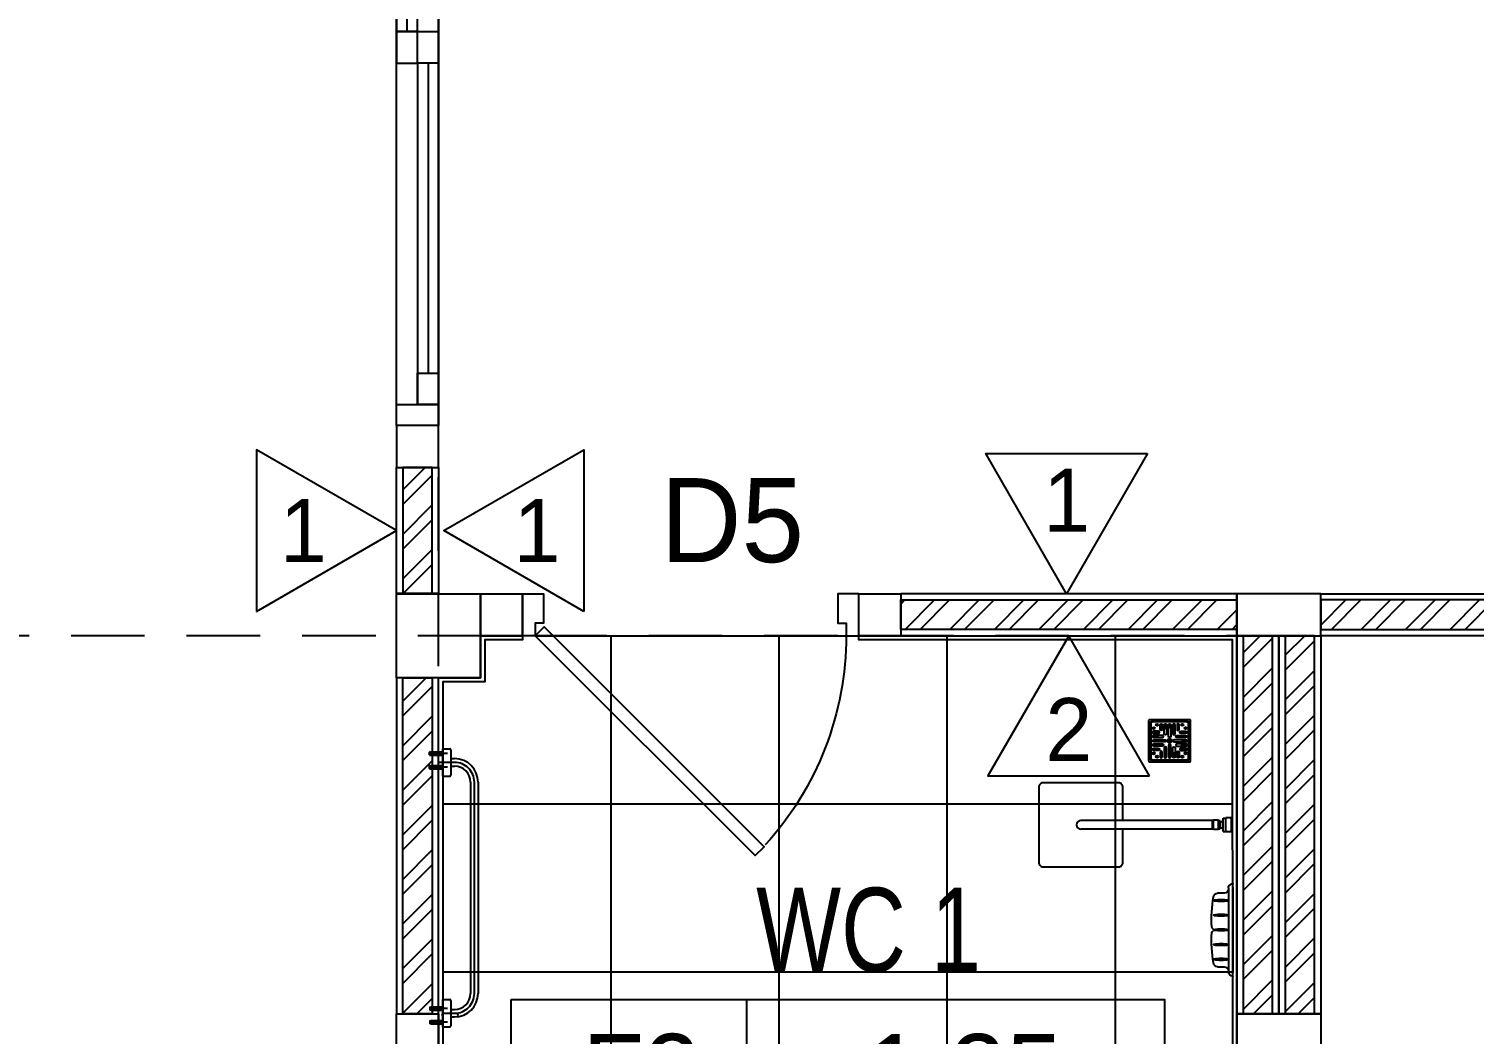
# Model space of a CAD drawing. Header units: inches. Extents: x -1366 to 1207, y -585 to 2554.
# Drawn here: x 520.63 to 524.069, y 2004.013 to 2006.404 of the extents above; entities that cross this region are included whole.
import ezdxf
from ezdxf.enums import TextEntityAlignment as Align

# ---------------------------------------------------------------- set-up
doc = ezdxf.new("R2010")
doc.units = ezdxf.units.IN
doc.header["$MEASUREMENT"] = 0
doc.header["$PDSIZE"] = 0.05
doc.linetypes.add('CENTER', pattern=[1.625, 1.25, -0.125, 0.125, -0.125])
doc.linetypes.add('HIDDEN', pattern=[0.375, 0.25, -0.125])
doc.layers.get('0').update_dxf_attribs({"linetype": 'CONTINUOUS'})
for name, color, linetype in [('A-Spec', 2, 'CONTINUOUS'), ('COLM', 3, 'CONTINUOUS'), ('DI', 254, 'CONTINUOUS'), ('DIM', 7, 'CONTINUOUS'), ('DIMS', 1, 'CONTINUOUS'), ('DOOR', 7, 'CONTINUOUS'), ('DOOR_SWNG', 1, 'CONTINUOUS'), ('Floor-2', 9, 'CONTINUOUS'), ('Floor-Hatch', 251, 'CONTINUOUS'), ('GRID', 5, 'HIDDEN'), ('SN - Sanitary', 144, 'CONTINUOUS'), ('WALL', 7, 'CONTINUOUS'), ('Wall-Tile', 4, 'CONTINUOUS'), ('WALL_HATC', 251, 'CONTINUOUS'), ('WC-DET1', 15, 'CONTINUOUS'), ('WC-OUT', 9, 'CONTINUOUS'), ('WC-OUTL', 7, 'CONTINUOUS'), ('WC-SERIAL', 4, 'CONTINUOUS'), ('wind', 7, 'CONTINUOUS')]:
    doc.layers.add(name, color=color, linetype=linetype)
doc.styles.add('ANGS', font='angsana.shx', dxfattribs={"width": 0.8})
doc.styles.add('CodiaUPC', font='CordiaUPC.ttf')
doc.styles.add('Cordia2', font='cordia2.shx', dxfattribs={"width": 0.8})
doc.styles.get("Standard").update_dxf_attribs({"font": 'CordiaUPC.ttf'})
doc.styles.add('STYLE3', font='upcdl.ttf')
pattern_1 = [(224.99694, (488.399225, 2015.47982), (0.05303018, -0.05303584), []), (224.99694, (488.36387, 2015.479825), (0.05303018, -0.05303584), [])]

# ---------------------------------------------------------------- blocks, each defined once
blk = doc.blocks.new('VRH_FUVHU-W002AS_100 x100')
at = {"layer": 'SN - Sanitary'}
for points in [[(-48, -50), (48, -50, 0.414214), (50, -48), (50, 48, 0.414214), (48, 50), (-48, 50, 0.414214), (-50, 48), (-50, -48, 0.414214)], [(-40, -47), (40, -47, 0.414214), (47, -40), (47, 40, 0.414214), (40, 47), (-40, 47, 0.414214), (-47, 40), (-47, -40, 0.414214)], [(-40, -45), (40, -45, 0.414214), (45, -40), (45, 40, 0.414214), (40, 45), (-40, 45, 0.414214), (-45, 40), (-45, -40, 0.414214)], [(-17.5, 27.2, -1), (-22.8, 27.2), (-22.8, 38, -1), (-17.5, 38)], [(-7.5, 17, -1), (-12.8, 17), (-12.8, 38, -1), (-7.5, 38)], [(2.6, 10.8, -1), (-2.6, 10.8), (-2.6, 38, -1), (2.6, 38)], [(7.5, 17, 1), (12.8, 17), (12.8, 38, 1), (7.5, 38)], [(17.5, 27.2, 1), (22.8, 27.2), (22.8, 38, 1), (17.5, 38)], [(-27.2, 17.5, 1), (-27.2, 22.8), (-38, 22.8, 1), (-38, 17.5)], [(-17, 7.5, 1), (-17, 12.8), (-38, 12.8, 1), (-38, 7.5)], [(-10.8, -2.6, 1), (-10.8, 2.6), (-38, 2.6, 1), (-38, -2.6)], [(10.8, -2.6, -1), (10.8, 2.6), (38, 2.6, -1), (38, -2.6)], [(17, 7.5, -1), (17, 12.8), (38, 12.8, -1), (38, 7.5)], [(27.2, 17.5, -1), (27.2, 22.8), (38, 22.8, -1), (38, 17.5)], [(-17, -7.5, -1), (-17, -12.8), (-38, -12.8, -1), (-38, -7.5)], [(-27.2, -17.5, -1), (-27.2, -22.8), (-38, -22.8, -1), (-38, -17.5)], [(-17.5, -27.2, 1), (-22.8, -27.2), (-22.8, -38, 1), (-17.5, -38)], [(-7.5, -17, 1), (-12.8, -17), (-12.8, -38, 1), (-7.5, -38)], [(2.6, -10.8, 1), (-2.6, -10.8), (-2.6, -38, 1), (2.6, -38)], [(7.5, -17, -1), (12.8, -17), (12.8, -38, -1), (7.5, -38)], [(17, -7.5, 1), (17, -12.8), (38, -12.8, 1), (38, -7.5)], [(17.5, -27.2, -1), (22.8, -27.2), (22.8, -38, -1), (17.5, -38)], [(27.2, -17.5, 1), (27.2, -22.8), (38, -22.8, 1), (38, -17.5)]]:
    blk.add_lwpolyline(points, format="xyb", close=True, dxfattribs=at)
for points in [[(-47, 40), (-45, 40)], [(-40, 47), (-40, 45)], [(40, 47), (40, 45)], [(47, 40), (45, 40)], [(2, 0), (-2, 0)], [(0, -2), (0, 2)], [(-47, -40), (-45, -40)], [(-40, -47), (-40, -45)], [(40, -47), (40, -45)], [(47, -40), (45, -40)]]:
    blk.add_lwpolyline(points, dxfattribs=at)
for centre, radius in [((-30, 38), 2.64), ((30, 38), 2.64), ((-38, 30), 2.64), ((0, 0), 5), ((0, 0), 4), ((38, 30), 2.64), ((-38, -30), 2.64), ((38, -30), 2.64), ((-30, -38), 2.64), ((30, -38), 2.64)]:
    blk.add_circle(centre, radius, dxfattribs=at)
for radius, start, end in [(40.6, 115.5199, 124.0973), (38.9, 116.7267, 125.8178), (38.9, 101.1602, 109.1988), (35.8, 102.1337, 110.9437), (40.6, 101.6879, 108.2626), (35.8, 85.7776, 94.2224), (38.9, 86.3226, 93.6774), (38.9, 70.8012, 78.8398), (35.8, 69.0563, 77.8663), (40.6, 71.7374, 78.3121), (40.6, 55.9027, 64.4801), (38.9, 54.1822, 63.2733), (40.6, 161.7374, 168.3121), (38.9, 176.3226, 183.6774), (38.9, 160.8012, 168.8398), (40.6, 145.9027, 154.4801), (35.8, 175.7776, 184.2224), (35.8, 159.0563, 167.8663), (38.9, 144.1822, 153.2733), (32.8, 175.3915, 184.6085), (32.8, 157.0415, 166.7399), (35.8, 140.4974, 150.7346), (30.8, 175.0942, 184.9058), (30.8, 155.4701, 165.8694), (32.8, 139.2775, 147.7606), (35.8, 119.2654, 129.5026), (32.8, 122.2394, 130.7225), (32.8, 103.2601, 112.9585), (30.8, 104.1306, 114.5299), (32.8, 85.3915, 94.6085), (30.8, 85.0942, 94.9058), (32.8, 67.0415, 76.7399), (30.8, 65.4701, 75.8694), (35.8, 50.4974, 60.7346), (32.8, 49.2775, 57.7606), (32.8, 32.2394, 40.7225), (35.8, 29.2654, 39.5026), (30.8, 14.1306, 24.5299), (32.8, 13.2601, 22.9585), (30.8, 355.0942, 4.9058), (38.9, 26.7267, 35.8178), (32.8, 355.3915, 4.6085), (35.8, 12.1337, 20.9437), (40.6, 25.5199, 34.0973), (35.8, 355.7776, 4.2224), (38.9, 11.1602, 19.1988), (40.6, 11.6879, 18.2626), (38.9, 356.3226, 3.6774), (40.6, 191.6879, 198.2626), (38.9, 191.1602, 199.1988), (40.6, 205.5199, 214.0973), (35.8, 192.1337, 200.9437), (38.9, 206.7267, 215.8178), (32.8, 193.2601, 202.9585), (35.8, 209.2654, 219.5026), (30.8, 194.1306, 204.5299), (32.8, 212.2394, 220.7225), (35.8, 230.4974, 240.7346), (38.9, 234.1822, 243.2733), (40.6, 235.9027, 244.4801), (32.8, 229.2775, 237.7606), (30.8, 245.4701, 255.8694), (32.8, 247.0415, 256.7399), (35.8, 249.0563, 257.8663), (30.8, 265.0942, 274.9058), (32.8, 265.3915, 274.6085), (30.8, 284.1306, 294.5299), (32.8, 283.2601, 292.9585), (35.8, 282.1337, 290.9437), (32.8, 302.2394, 310.7225), (35.8, 299.2654, 309.5026), (38.9, 296.7267, 305.8178), (40.6, 295.5199, 304.0973), (32.8, 319.2775, 327.7606), (35.8, 320.4974, 330.7346), (30.8, 335.4701, 345.8694), (32.8, 337.0415, 346.7399), (38.9, 324.1822, 333.2733), (35.8, 339.0563, 347.8663), (40.6, 325.9027, 334.4801), (38.9, 340.8012, 348.8398), (40.6, 341.7374, 348.3121), (38.9, 250.8012, 258.8398), (40.6, 251.7374, 258.3121), (35.8, 265.7776, 274.2224), (38.9, 266.3226, 273.6774), (38.9, 281.1602, 289.1988), (40.6, 281.6879, 288.2626)]:
    blk.add_arc((0, 0), radius, start, end, dxfattribs=at)
blk = doc.blocks.new('A$Cf44c07b2')
at = {"layer": 'WC-OUT'}
for p, q in [((0.0794, 0.1169), (0.5821, 0.1169)), ((0.0794, 0.0989), (0.5821, 0.0989)), ((0, 0.0329), (0, 0.0496)), ((0.0022, 0.0519), (0.0234, 0.0519)), ((0.0234, 0.0519), (0.0234, 0.0608)), ((0.0234, 0.0519), (0.0627, 0.0519)), ((0.0413, 0.0519), (0.0413, 0.0612)), ((0.065, 0.0329), (0.065, 0.0496)), ((0.5967, 0.0329), (0.5967, 0.0496)), ((0.5989, 0.0519), (0.6594, 0.0519)), ((0.6202, 0.0519), (0.6202, 0.0608)), ((0.6381, 0.0519), (0.6381, 0.0608)), ((0.6617, 0.0329), (0.6617, 0.0496)), ((0.065, 0.0329), (0, 0.0329)), ((0.6617, 0.0329), (0.5967, 0.0329))]:
    blk.add_line(p, q, dxfattribs=at)
at = {"layer": 'WC-OUT', "color": 251, "linetype": 'CENTER'}
for p, q in [((0.5821, 0.1079), (0.0794, 0.1079)), ((0.0112, 0.0437), (0.0112, 0)), ((0.0324, 0.0608), (0.0324, 0.0252)), ((0.0437, 0.0437), (0.0437, 0)), ((0.6179, 0.0442), (0.6179, 0.0005)), ((0.6292, 0.0519), (0.6292, 0.0608)), ((0.6292, 0.0306), (0.6292, 0.0503)), ((0.6503, 0.0442), (0.6503, 0.0005)), ((0.0072, 0.0222), (0.0079, 0.0202)), ((0.0073, 0.0224), (0.0086, 0.0224)), ((0.0074, 0.0224), (0.0074, 0.0329)), ((0.0074, 0.0045), (0.0074, 0.0215)), ((0.0077, 0.0045), (0.0074, 0.0045)), ((0.0075, 0.0018), (0.0079, 0.0046)), ((0.0077, 0.0045), (0.0076, 0.0045)), ((0.0085, 0.0045), (0.0077, 0.0045)), ((0.0087, 0.0222), (0.0079, 0.0202)), ((0.0143, 0.0011), (0.0081, 0.0011)), ((0.0139, 0.0045), (0.0085, 0.0045)), ((0.0098, 0.0045), (0.0088, 0.0025)), ((0.0131, 0.0017), (0.0093, 0.0017)), ((0.0111, 0.0045), (0.0111, 0.0174)), ((0.0114, 0.0174), (0.0111, 0.0174)), ((0.0114, 0.0045), (0.0114, 0.0174)), ((0.0126, 0.0045), (0.0136, 0.0025)), ((0.0137, 0.0222), (0.0145, 0.0202)), ((0.0152, 0.0224), (0.0139, 0.0224)), ((0.0147, 0.0045), (0.0139, 0.0045)), ((0.0153, 0.0222), (0.0145, 0.0202)), ((0.0149, 0.0018), (0.0145, 0.0046)), ((0.015, 0.0045), (0.0147, 0.0045)), ((0.0149, 0.0045), (0.0147, 0.0045)), ((0.015, 0.0224), (0.015, 0.0329)), ((0.015, 0.0045), (0.015, 0.0214)), ((0.0396, 0.0222), (0.0404, 0.0202)), ((0.0397, 0.0224), (0.0411, 0.0224)), ((0.0399, 0.0224), (0.0399, 0.0329)), ((0.0399, 0.0045), (0.0399, 0.0215)), ((0.0402, 0.0045), (0.0399, 0.0045)), ((0.04, 0.0018), (0.0404, 0.0046)), ((0.0402, 0.0045), (0.04, 0.0045)), ((0.0409, 0.0045), (0.0402, 0.0045)), ((0.0412, 0.0222), (0.0404, 0.0202)), ((0.0468, 0.0011), (0.0405, 0.0011)), ((0.0464, 0.0045), (0.0409, 0.0045)), ((0.0423, 0.0045), (0.0413, 0.0025)), ((0.0456, 0.0017), (0.0418, 0.0017)), ((0.0435, 0.0045), (0.0435, 0.0174)), ((0.0438, 0.0174), (0.0435, 0.0174)), ((0.0438, 0.0045), (0.0438, 0.0174)), ((0.0451, 0.0045), (0.0461, 0.0025)), ((0.0462, 0.0222), (0.047, 0.0202)), ((0.0476, 0.0224), (0.0463, 0.0224)), ((0.0471, 0.0045), (0.0464, 0.0045)), ((0.0478, 0.0222), (0.047, 0.0202)), ((0.0473, 0.0018), (0.047, 0.0046)), ((0.0474, 0.0045), (0.0471, 0.0045)), ((0.0473, 0.0045), (0.0471, 0.0045)), ((0.0474, 0.0224), (0.0474, 0.0329)), ((0.0474, 0.0045), (0.0474, 0.0214)), ((0.6138, 0.0227), (0.6146, 0.0207)), ((0.6139, 0.0229), (0.6153, 0.0229)), ((0.6141, 0.0229), (0.6141, 0.0334)), ((0.6141, 0.005), (0.6141, 0.0219)), ((0.6141, 0.005), (0.6144, 0.005)), ((0.6142, 0.0023), (0.6146, 0.0051)), ((0.6142, 0.005), (0.6144, 0.005)), ((0.6144, 0.005), (0.6152, 0.005)), ((0.6154, 0.0227), (0.6146, 0.0207)), ((0.6148, 0.0016), (0.621, 0.0016)), ((0.6152, 0.005), (0.6206, 0.005)), ((0.6165, 0.005), (0.6155, 0.003)), ((0.616, 0.0022), (0.6198, 0.0022)), ((0.6178, 0.005), (0.6178, 0.0179)), ((0.6178, 0.0179), (0.618, 0.0179)), ((0.618, 0.005), (0.618, 0.0179)), ((0.6193, 0.005), (0.6203, 0.003)), ((0.6204, 0.0227), (0.6212, 0.0207)), ((0.6218, 0.0229), (0.6205, 0.0229)), ((0.6206, 0.005), (0.6214, 0.005)), ((0.622, 0.0227), (0.6212, 0.0207)), ((0.6216, 0.0023), (0.6212, 0.0051)), ((0.6214, 0.005), (0.6217, 0.005)), ((0.6214, 0.005), (0.6216, 0.005)), ((0.6217, 0.0229), (0.6217, 0.0334)), ((0.6217, 0.005), (0.6217, 0.022)), ((0.6463, 0.0227), (0.647, 0.0207)), ((0.6464, 0.0229), (0.6477, 0.0229)), ((0.6466, 0.0229), (0.6466, 0.0334)), ((0.6466, 0.005), (0.6466, 0.0219)), ((0.6466, 0.005), (0.6469, 0.005)), ((0.6467, 0.0023), (0.6471, 0.0051)), ((0.6467, 0.005), (0.6469, 0.005)), ((0.6469, 0.005), (0.6476, 0.005)), ((0.6478, 0.0227), (0.647, 0.0207)), ((0.6472, 0.0016), (0.6535, 0.0016)), ((0.6476, 0.005), (0.6531, 0.005)), ((0.6489, 0.005), (0.648, 0.003)), ((0.6485, 0.0022), (0.6522, 0.0022)), ((0.6502, 0.005), (0.6502, 0.0179)), ((0.6502, 0.0179), (0.6505, 0.0179)), ((0.6505, 0.005), (0.6505, 0.0179)), ((0.6517, 0.005), (0.6527, 0.003)), ((0.6528, 0.0227), (0.6536, 0.0207)), ((0.6543, 0.0229), (0.653, 0.0229)), ((0.6531, 0.005), (0.6538, 0.005)), ((0.6544, 0.0227), (0.6536, 0.0207)), ((0.654, 0.0023), (0.6536, 0.0051)), ((0.6538, 0.005), (0.6541, 0.005)), ((0.6538, 0.005), (0.654, 0.005)), ((0.6541, 0.0229), (0.6541, 0.0334)), ((0.6541, 0.005), (0.6541, 0.022))]:
    blk.add_line(p, q, dxfattribs=at)
for centre in [(0.0112, 0.0202), (0.0437, 0.0202), (0.6179, 0.0207), (0.6503, 0.0207)]:
    blk.add_circle(centre, 0.00118, dxfattribs=at)
at = {"layer": 'WC-OUT'}
for centre, radius, start, end in [((0.0794, 0.0608), 0.056, 90, 180), ((0.5821, 0.0608), 0.056, 0, 90), ((0.0794, 0.0608), 0.0381, 90, 180), ((0.5821, 0.0608), 0.0381, 0, 90), ((0.0022, 0.0496), 0.00224, 90, 180), ((0.0627, 0.0496), 0.00224, 0, 90), ((0.5989, 0.0496), 0.00224, 90, 180), ((0.6594, 0.0496), 0.00224, 0, 90)]:
    blk.add_arc(centre, radius, start, end, dxfattribs=at)
at = {"layer": 'WC-OUT', "color": 251, "linetype": 'CENTER'}
for centre, radius, start, end in [((0.0794, 0.0608), 0.0471, 90, 180), ((0.5821, 0.0608), 0.0471, 0, 90), ((0.0073, 0.0223), 0.00014, 90, 201.1557), ((0.0081, 0.0017), 0.00056, 172.2348, 270), ((0.0081, 0.0042), 0.000472, 36.4635, 143.5365), ((0.0086, 0.0223), 0.00014, 338.8443, 90), ((0.0093, 0.0022), 0.00056, 153.4349, 270), ((0.0131, 0.0022), 0.00056, 270, 26.5651), ((0.0139, 0.0223), 0.00014, 90, 201.1557), ((0.0143, 0.0042), 0.000472, 36.4635, 143.5365), ((0.0143, 0.0017), 0.00056, 270, 7.7652), ((0.0152, 0.0223), 0.00014, 338.8443, 90), ((0.0397, 0.0223), 0.00014, 90, 201.1557), ((0.0405, 0.0017), 0.00056, 172.2348, 270), ((0.0406, 0.0042), 0.000472, 36.4635, 143.5365), ((0.0411, 0.0223), 0.00014, 338.8443, 90), ((0.0418, 0.0022), 0.00056, 153.4349, 270), ((0.0456, 0.0022), 0.00056, 270, 26.5651), ((0.0463, 0.0223), 0.00014, 90, 201.1557), ((0.0468, 0.0042), 0.000472, 36.4635, 143.5365), ((0.0468, 0.0017), 0.00056, 270, 7.7652), ((0.0476, 0.0223), 0.00014, 338.8443, 90), ((0.6139, 0.0228), 0.00014, 90, 201.1557), ((0.6148, 0.0022), 0.00056, 172.2348, 270), ((0.6148, 0.0047), 0.000472, 36.4635, 143.5365), ((0.6153, 0.0228), 0.00014, 338.8443, 90), ((0.616, 0.0027), 0.00056, 153.4349, 270), ((0.6198, 0.0027), 0.00056, 270, 26.5651), ((0.6205, 0.0228), 0.00014, 90, 201.1557), ((0.621, 0.0047), 0.000472, 36.4635, 143.5365), ((0.621, 0.0022), 0.00056, 270, 7.7652), ((0.6218, 0.0228), 0.00014, 338.8443, 90), ((0.6464, 0.0228), 0.00014, 90, 201.1557), ((0.6472, 0.0022), 0.00056, 172.2348, 270), ((0.6473, 0.0047), 0.000472, 36.4635, 143.5365), ((0.6477, 0.0228), 0.00014, 338.8443, 90), ((0.6485, 0.0027), 0.00056, 153.4349, 270), ((0.6522, 0.0027), 0.00056, 270, 26.5651), ((0.653, 0.0228), 0.00014, 90, 201.1557), ((0.6534, 0.0047), 0.000472, 36.4635, 143.5365), ((0.6535, 0.0022), 0.00056, 270, 7.7652), ((0.6543, 0.0228), 0.00014, 338.8443, 90)]:
    blk.add_arc(centre, radius, start, end, dxfattribs=at)
blk.add_point((0.6292, 0.0503), dxfattribs=at)
at = {"layer": 'WC-OUT'}
blk.add_point((0.6292, 0.0328), dxfattribs=at)
blk = doc.blocks.new('ct0150p')
at = {"layer": 'WC-OUT', "color": 251, "linetype": 'CENTER'}
blk.add_point((0.6005, 0.0357), dxfattribs=at)
at = {"layer": 'WC-OUT'}
blk.add_point((0.6005, -0.0012), dxfattribs=at)
blk.add_blockref('A$Cf44c07b2', (-0.0323, -0.0329))
blk = doc.blocks.new('C805P')
at = {"layer": 'DIMS', "linetype": 'ByBlock'}
for p in [(-0.11, 0), (0.11, 0), (0.11, 0)]:
    blk.add_point(p, dxfattribs=at)
at = {"layer": 'WC-DET1'}
blk.add_line((0.0975, -0.01), (-0.0975, -0.01), dxfattribs=at)
for centre, radius, start, end in [((0.0349, -0.0275), 0.1074, 171.1982, 188.8018), ((-0.07, -0.0113), 0.00125, 8.8018, 171.1982), ((-0.1749, -0.0275), 0.1074, 351.1982, 8.8018), ((0.0699, -0.0275), 0.1074, 171.1982, 188.8018), ((-0.035, -0.0113), 0.00125, 8.8018, 171.1982), ((-0.1399, -0.0275), 0.1074, 351.1982, 8.8018), ((0.1049, -0.0275), 0.1074, 171.1982, 188.8018), ((0, -0.0113), 0.00125, 8.8018, 171.1982), ((-0.1049, -0.0275), 0.1074, 351.1982, 8.8018), ((0.1399, -0.0275), 0.1074, 171.1982, 188.8018), ((0.035, -0.0113), 0.00125, 8.8018, 171.1982), ((-0.0699, -0.0275), 0.1074, 351.1982, 8.8018), ((0.1749, -0.0275), 0.1074, 171.1982, 188.8018), ((0.07, -0.0113), 0.00125, 8.8018, 171.1982), ((-0.0349, -0.0275), 0.1074, 351.1982, 8.8018), ((-0.07, -0.0437), 0.00125, 188.8018, 351.1982), ((-0.035, -0.0437), 0.00125, 188.8018, 351.1982), ((0, -0.0437), 0.00125, 188.8018, 351.1982), ((0.035, -0.0437), 0.00125, 188.8018, 351.1982), ((0.07, -0.0437), 0.00125, 188.8018, 351.1982)]:
    blk.add_arc(centre, radius, start, end, dxfattribs=at)
at = {"layer": 'WC-OUTL'}
for p, q in [((-0.11, 0), (-0.1025, 0)), ((0.1025, 0), (-0.1025, 0)), ((0.1025, 0), (0.11, 0)), ((-0.0975, -0.01), (-0.1, -0.01)), ((-0.0875, -0.036), (-0.0875, -0.02)), ((0.0875, -0.02), (0.0875, -0.036)), ((0.1, -0.01), (0.0975, -0.01))]:
    blk.add_line(p, q, dxfattribs=at)
for centre, radius, start, end in [((-0.1, 0), 0.01, 180, 270), ((0.1, 0), 0.01, 270, 0), ((-0.0975, -0.02), 0.01, 0, 90), ((0.0975, -0.02), 0.01, 90, 180), ((-0.0775, -0.036), 0.01, 180, 264.1326), ((-0.0233, 0.3009), 0.3512, 260.9568, 272.6453), ((-0.0071, -0.045), 0.005, 269.4695, 340.3964), ((0, -0.0475), 0.0025, 19.6036, 160.3964), ((0.0071, -0.045), 0.005, 199.6036, 270.5305), ((0.0233, 0.3009), 0.3512, 267.3547, 279.0432), ((0.0775, -0.036), 0.01, 275.8674, 0)]:
    blk.add_arc(centre, radius, start, end, dxfattribs=at)
at = {"layer": 'WC-SERIAL', "flags": 3}
blk.add_attdef('SERIAL', text='', height=0.0121, dxfattribs=at).set_placement((0.0038, -0.0654), align=Align.TOP_CENTER)
blk = doc.blocks.new('CT002P')
at = {"layer": 'WC-DET1'}
for p, q in [((-0.0159, 0), (-0.0159, -0.0025)), ((0.0159, 0), (-0.0159, 0)), ((0.0159, 0), (0.0159, -0.0025)), ((-0.0169, -0.0025), (-0.0169, -0.0164)), ((-0.0161, -0.0025), (-0.0169, -0.0025)), ((0.0169, -0.0164), (-0.0169, -0.0164)), ((0.0169, -0.0025), (-0.0161, -0.0025)), ((-0.0159, -0.0223), (-0.0159, -0.0164)), ((0.0159, -0.0223), (-0.0159, -0.0223)), ((0.0114, -0.0339), (-0.0114, -0.0339)), ((-0.0114, -0.0339), (-0.0114, -0.0453)), ((-0.0099, -0.0299), (-0.0099, -0.0339)), ((-0.0099, -0.0299), (0.0099, -0.0299)), ((-0.0074, -0.0276), (-0.0074, -0.0289)), ((0.0074, -0.0276), (0.0074, -0.0289)), ((0.0099, -0.0339), (0.0099, -0.0299)), ((0.0114, -0.0339), (0.0114, -0.0453)), ((0.0159, -0.0223), (0.0159, -0.0164)), ((0.0169, -0.0025), (0.0169, -0.0164)), ((-0.0114, -0.0453), (-0.0109, -0.0458)), ((-0.0114, -0.0453), (-0.0109, -0.0458)), ((0.0114, -0.0453), (-0.0114, -0.0453)), ((0.0109, -0.0458), (-0.0109, -0.0458)), ((-0.0102, -0.0458), (-0.0102, -0.3612)), ((-0.0102, -0.0478), (-0.0092, -0.0468)), ((0.0102, -0.0478), (-0.0102, -0.0478)), ((-0.0102, -0.0488), (0.0102, -0.0488)), ((-0.0092, -0.0468), (-0.0092, -0.0458)), ((0.0092, -0.0468), (-0.0092, -0.0468)), ((0.0092, -0.0468), (0.0092, -0.0458)), ((0.0102, -0.0478), (0.0092, -0.0468)), ((0.0102, -0.0458), (0.0102, -0.3612)), ((0.0114, -0.0453), (0.0109, -0.0458)), ((0.0114, -0.0453), (0.0109, -0.0458))]:
    blk.add_line(p, q, dxfattribs=at)
blk.add_lwpolyline([(-0.0102, -0.2612), (-0.09, -0.2612, 0.414214), (-0.1, -0.2712), (-0.1, -0.4512, 0.414214), (-0.09, -0.4612), (0.09, -0.4612, 0.414214), (0.1, -0.4512), (0.1, -0.2712, 0.414214), (0.09, -0.2612), (0.0102, -0.2612)], format="xyb", dxfattribs=at)
for centre, radius, start, end in [((0, -0.0161), 0.0129, 209.0833, 230.7035), ((-0.0084, -0.0289), 0.000992, 270, 0), ((-0.0094, -0.0276), 0.00198, 0, 50.7035), ((0.0094, -0.0276), 0.00199, 129.2965, 180), ((0.0084, -0.0289), 0.000992, 180, 270), ((0, -0.0161), 0.0129, 309.2965, 330.9167), ((0, -0.3612), 0.0102, 180, 0)]:
    blk.add_arc(centre, radius, start, end, dxfattribs=at)
blk = doc.blocks.new('dr080sl3')
at = {"layer": 'DOOR'}
for points in [[(-0.37, 0.05), (0.1533, 0.5733), (0.1745, 0.552), (-0.3488, 0.0288)], [(-0.4, 0.05), (-0.4, -0.05), (-0.35, -0.05), (-0.35, 0.02), (-0.37, 0.02), (-0.37, 0.05)], [(0.4, 0.05), (0.4, -0.05), (0.35, -0.05), (0.35, 0.02), (0.37, 0.02), (0.37, 0.05)]]:
    blk.add_lwpolyline(points, close=True, dxfattribs=at)
at = {"layer": 'DOOR_SWNG'}
blk.add_arc((-0.37, 0.05), 0.74, 0, 42.2737, dxfattribs=at)
blk = doc.blocks.new('room1')
at = {"layer": 'A-Spec', "linetype": 'Continuous'}
for p, q in [((-0.6328, 0), (-0.6328, -0.9)), ((-1.3874, -0.45), (0.7071, -0.45))]:
    blk.add_line(p, q, dxfattribs=at)
blk.add_lwpolyline([(-1.3874, 0), (0.7071, 0), (0.7071, -0.9), (-1.3874, -0.9)], close=True, dxfattribs=at)
at = {"layer": 'A-Spec', "color": 3, "style": 'CodiaUPC'}
for tag, p in [('101', (-1.22, -0.2463)), ("SHV'", (0.6213, -0.2463))]:
    blk.add_attdef(tag, text='', height=0.2, dxfattribs=at).set_placement(p, align=Align.MIDDLE_CENTER)
at = {"layer": 'A-Spec', "color": 3, "style": 'Cordia2'}
for tag, p in [('F0', (-1.4025, -0.675)), ('%%P0.00', (-0.5983, -0.675)), ('+0.00', (0.7206, -0.675)), ('C0', (1.2303, -0.6807))]:
    blk.add_attdef(tag, text='', height=0.18, dxfattribs=at).set_placement(p, align=Align.MIDDLE)
blk = doc.blocks.new('WA')
at = {"layer": 'A-Spec', "color": 9}
blk.add_lwpolyline([(0.2309, -0.4), (0, 0), (-0.2309, -0.4)], close=True, dxfattribs=at)
at = {"layer": 'A-Spec', "color": 2, "style": 'Cordia2'}
blk.add_attdef('00', text='', height=0.18, dxfattribs=at).set_placement((0, -0.2667), align=Align.MIDDLE)

msp = doc.modelspace()

# ---------------------------------------------------------------- hatches: boundary and pattern name
at = {"layer": 'WALL_HATC'}
h = msp.add_hatch(dxfattribs=at)
h.set_pattern_fill('ANSI32', color=256, scale=0.2, angle=359.9969, style=0)
h.set_pattern_definition([(224.99694, (486.29923, 2015.97982), (0.05303018, -0.05303584), []), (224.99694, (486.26387, 2015.979825), (0.05303018, -0.05303584), [])])
h.paths.add_polyline_path([(521.5898, 2005.0607), (521.5898, 2005.3606), (521.5198, 2005.3606), (521.5198, 2005.0607)])
h = msp.add_hatch(dxfattribs=at)
h.set_pattern_fill('ANSI32', color=256, scale=0.2, angle=0.0031, style=0)
h.set_pattern_definition([(224.99694, (507.320875, 2021.471525), (0.05303018, -0.05303584), []), (224.99694, (507.28552, 2021.47153), (0.05303018, -0.05303584), [])])
h.paths.add_polyline_path([(522.7048, 2005.0456), (523.5047, 2005.0456), (523.5047, 2004.9756), (522.7048, 2004.9756)])
h = msp.add_hatch(dxfattribs=at)
h.set_pattern_fill('ANSI32', color=256, scale=0.2, angle=179.9969, style=0)
h.set_pattern_definition([(224.99694, (506.920875, 2021.471525), (0.05303018, -0.05303584), []), (224.99694, (506.88552, 2021.47153), (0.05303018, -0.05303584), [])])
h.paths.add_polyline_path([(526.0048, 2005.0456), (523.7048, 2005.0456), (523.7048, 2004.9756), (526.0048, 2004.9756)])
h = msp.add_hatch(dxfattribs=at)
h.set_pattern_fill('ANSI32', color=256, scale=0.2, angle=359.9969, style=0)
h.set_pattern_definition(pattern_1)
h.paths.add_polyline_path([(523.5898, 2004.0606), (523.5898, 2004.9606), (523.5198, 2004.9606), (523.5198, 2004.0606)])
h = msp.add_hatch(dxfattribs=at)
h.set_pattern_fill('ANSI32', color=256, scale=0.2, angle=359.9969, style=0)
h.set_pattern_definition(pattern_1)
h.paths.add_polyline_path([(523.6898, 2004.0606), (523.6898, 2004.9606), (523.6198, 2004.9606), (523.6198, 2004.0606)])
h = msp.add_hatch(dxfattribs=at)
h.set_pattern_fill('ANSI32', color=256, scale=0.2, angle=359.9969, style=0)
h.set_pattern_definition([(224.99694, (487.999225, 2015.47982), (0.05303018, -0.05303584), []), (224.99694, (487.96387, 2015.479825), (0.05303018, -0.05303584), [])])
h.paths.add_polyline_path([(521.5198, 2004.0605), (521.5198, 2004.8606), (521.5898, 2004.8606), (521.5898, 2004.0605)])

# ---------------------------------------------------------------- linework, layer by layer
at = {"layer": 'COLM'}
msp.add_lwpolyline([(521.7048, 2005.0606), (521.7048, 2004.8606), (521.5048, 2004.8606), (521.5048, 2005.0606)], close=True, dxfattribs=at)
at = {"layer": 'Floor-2'}
msp.add_line((521.8348, 2004.9606), (522.5748, 2004.9606), dxfattribs=at)
at = {"layer": 'Floor-Hatch'}
for p, q in [((522.0148, 2004.9606), (522.0148, 2002.1706)), ((522.4148, 2004.9606), (522.4148, 2002.1706)), ((522.8148, 2004.9606), (522.8148, 2002.1706)), ((523.2148, 2004.9606), (523.2148, 2002.1706)), ((521.6148, 2004.5606), (523.4948, 2004.5606)), ((521.6148, 2004.1606), (523.4948, 2004.1606))]:
    msp.add_line(p, q, dxfattribs=at)
at = {"layer": 'GRID', "ltscale": 0.7}
for p, q in [((521.6048, 1998.5628), (521.6048, 2020.1117)), ((534.38, 2004.9606), (515.006, 2004.9606))]:
    msp.add_line(p, q, dxfattribs=at)
at = {"layer": 'WALL'}
for points in [[(521.5048, 2005.3606), (521.6048, 2005.3606), (521.6048, 2005.4606), (521.5048, 2005.4606)], [(521.5048, 2005.0607), (521.5048, 2005.3606), (521.6048, 2005.3606), (521.6048, 2005.0607)], [(521.8048, 2005.0606), (521.8048, 2004.9606), (521.7048, 2004.9606), (521.7048, 2005.0606)], [(522.7048, 2005.0606), (522.7048, 2004.9606), (522.6048, 2004.9606), (522.6048, 2005.0606)], [(523.5047, 2005.0606), (522.7048, 2005.0606), (522.7048, 2004.9606), (523.5047, 2004.9606)], [(523.5047, 2005.0606), (523.5047, 2004.9606), (523.7048, 2004.9606), (523.7048, 2005.0606)], [(523.7048, 2005.0606), (526.0048, 2005.0606), (526.0048, 2004.9606), (523.7048, 2004.9606)], [(523.5048, 2004.0606), (523.5048, 2004.9606), (523.6048, 2004.9606), (523.6048, 2004.0606)], [(523.6048, 2004.0606), (523.6048, 2004.9606), (523.7048, 2004.9606), (523.7048, 2004.0606)], [(521.6048, 2004.0605), (521.6048, 2004.8606), (521.5048, 2004.8606), (521.5048, 2004.0605)], [(521.6048, 2003.9605), (521.5048, 2003.9605), (521.5048, 2004.0605), (521.6048, 2004.0605)], [(523.5047, 2003.9606), (523.5047, 2004.0606), (523.7048, 2004.0606), (523.7048, 2003.9606)]]:
    msp.add_lwpolyline(points, close=True, dxfattribs=at)
at = {"layer": 'Wall-Tile'}
for points in [[(521.8048, 2004.9606), (521.8048, 2004.9506), (521.7148, 2004.9506), (521.7148, 2004.8506), (521.6148, 2004.8506), (521.6148, 2002.1706), (521.6048, 2002.1706), (521.6048, 2004.8606), (521.7048, 2004.8606), (521.7048, 2004.9606), (521.8048, 2004.9606)], [(522.5048, 2002.1606), (522.5048, 2002.1706), (523.5948, 2002.1706), (523.5948, 2003.9506), (523.4948, 2003.9506), (523.4947, 2004.9506), (522.6048, 2004.9506), (522.6048, 2004.9606), (523.5047, 2004.9606), (523.5048, 2003.9606), (523.6048, 2003.9606), (523.6048, 2002.1606), (522.5048, 2002.1606)]]:
    msp.add_lwpolyline(points, dxfattribs=at)
at = {"layer": 'WALL_HATC'}
for points in [[(521.5898, 2005.0607), (521.5898, 2005.3606), (521.5198, 2005.3606), (521.5198, 2005.0607)], [(523.5898, 2004.0606), (523.5898, 2004.9606), (523.5198, 2004.9606), (523.5198, 2004.0606)], [(523.6898, 2004.0606), (523.6898, 2004.9606), (523.6198, 2004.9606), (523.6198, 2004.0606)], [(521.5198, 2004.0605), (521.5198, 2004.8606), (521.5898, 2004.8606), (521.5898, 2004.0605)]]:
    msp.add_lwpolyline(points, close=True, dxfattribs=at)
for points in [[(522.7048, 2005.0456), (523.5047, 2005.0456), (523.5047, 2004.9756), (522.7048, 2004.9756), (522.7048, 2005.0456)], [(526.0048, 2005.0456), (523.7048, 2005.0456), (523.7048, 2004.9756), (526.0048, 2004.9756), (526.0048, 2005.0456)]]:
    msp.add_lwpolyline(points, dxfattribs=at)
at = {"layer": 'wind'}
for p, q in [((521.5298, 2006.3981), (521.5298, 2007.1356)), ((521.5798, 2006.3231), (521.5798, 2005.5856))]:
    msp.add_line(p, q, dxfattribs=at)
at = {"layer": 'wind', "color": 8}
for points in [[(521.5048, 2005.4606), (521.5048, 2008.9606), (521.6048, 2008.9606), (521.6048, 2005.4606)], [(521.5548, 2006.3981), (521.5548, 2007.1356), (521.5048, 2007.1356), (521.5048, 2006.3981)], [(521.6048, 2005.5106), (521.6048, 2006.3231), (521.5548, 2006.3231), (521.5548, 2005.5106)]]:
    msp.add_lwpolyline(points, close=True, dxfattribs=at)
at = {"layer": 'wind'}
for points in [[(521.5548, 2006.3231), (521.5548, 2006.3981), (521.5048, 2006.3981), (521.5048, 2006.3231)], [(521.5548, 2006.3231), (521.5548, 2006.3981), (521.6048, 2006.3981), (521.6048, 2006.3231)], [(521.5548, 2005.5106), (521.5548, 2005.5856), (521.6048, 2005.5856), (521.6048, 2005.5106)], [(521.5048, 2005.4606), (521.5048, 2005.5106), (521.6048, 2005.5106), (521.6048, 2005.4606)]]:
    msp.add_lwpolyline(points, close=True, dxfattribs=at)

# ---------------------------------------------------------------- block references
at = {"xscale": -1, "rotation": 180}
msp.add_blockref('dr080sl3', (522.2048, 2005.0106), dxfattribs=at)
at = {"layer": 'A-Spec', "linetype": 'Continuous'}
ref = msp.add_blockref('WA', (521.5048, 2005.2106), dxfattribs=dict(at, xscale=0.8333333333330302, yscale=0.8333333333330302, zscale=0.8333333333330302, rotation=270))
ref.add_attrib('00', '1', dxfattribs={"color": 2, "height": 0.15, "style": 'Cordia2'}).set_placement((521.2825, 2005.2106), align=Align.MIDDLE)
ref = msp.add_blockref('WA', (521.6169, 2005.2106), dxfattribs=dict(at, xscale=-0.8333333333330302, yscale=0.8333333333330302, zscale=0.8333333333333331, rotation=90))
ref.add_attrib('00', '1', dxfattribs={"color": 2, "height": 0.15, "style": 'Cordia2'}).set_placement((521.8391, 2005.2106), align=Align.MIDDLE)
ref = msp.add_blockref('WA', (523.0995, 2005.0606), dxfattribs=dict(at, xscale=-0.8333333333330302, yscale=0.8333333333330302, zscale=0.8333333333333331, rotation=180))
ref.add_attrib('00', '1', dxfattribs={"color": 2, "height": 0.15, "style": 'Cordia2'}).set_placement((523.0995, 2005.2829), align=Align.MIDDLE)
at = {"layer": 'A-Spec', "linetype": 'Continuous', "xscale": 0.8333333333330302, "yscale": 0.8333333333330302, "zscale": 0.8333333333330302}
msp.add_blockref('WA', (523.1048, 2004.9606), dxfattribs=at).add_auto_attribs({'00': '2'})
at = {"layer": 'A-Spec', "linetype": 'Continuous'}
ref = msp.add_blockref('room1', (522.8073, 2004.0948), dxfattribs=dict(at, xscale=0.7425000000000637, yscale=0.7425000000000637, zscale=0.7425000000000637))
ref.add_attrib('F0', 'F2', dxfattribs={"color": 3, "height": 0.18, "style": 'Cordia2'}).set_placement((522.0871, 2003.9245), align=Align.MIDDLE)
ref.add_attrib('%%P0.00', '+1.25', dxfattribs={"color": 3, "height": 0.18, "style": 'Cordia2'}).set_placement((522.7845, 2003.9229), align=Align.MIDDLE)
ref.add_attrib("SHV'", 'WC 1', dxfattribs={"color": 3, "height": 0.2, "style": 'ANGS', "width": 0.8}).set_placement((522.6281, 2004.2609), align=Align.MIDDLE_CENTER)
ref.add_attrib('+0.00', '+3.30', dxfattribs={"color": 3, "height": 0.18, "style": 'Cordia2'}).set_placement((522.806, 2003.6147), align=Align.MIDDLE)
ref.add_attrib('C0', 'C2', dxfattribs={"color": 3, "height": 0.18, "style": 'Cordia2'}).set_placement((522.0975, 2003.5894), align=Align.MIDDLE)
at = {"layer": 'DIM', "ltscale": 0.25, "rotation": 270}
msp.add_blockref('ct0150p', (521.6148, 2004.6592), dxfattribs=at)
at = {"layer": 'DIM', "xscale": -1, "rotation": 270}
msp.add_blockref('C805P', (523.4949, 2004.2606), dxfattribs=at)
at = {"layer": 'SN - Sanitary', "xscale": 0.001000000000000008, "yscale": 0.001000000000000008, "zscale": 0.001000000000000008, "rotation": 90}
msp.add_blockref('VRH_FUVHU-W002AS_100 x100', (523.3448, 2004.7106), dxfattribs=at)
at = {"layer": 'WALL', "rotation": 270}
msp.add_blockref('CT002P', (523.4947, 2004.5106), dxfattribs=at)

# ---------------------------------------------------------------- texts
at = {"layer": 'DI', "color": 1, "linetype": 'Continuous', "style": 'STYLE3'}
msp.add_text('D5', height=0.2, dxfattribs=at).set_placement((522.1326, 2005.1357))

doc.saveas('drawing.dxf')
